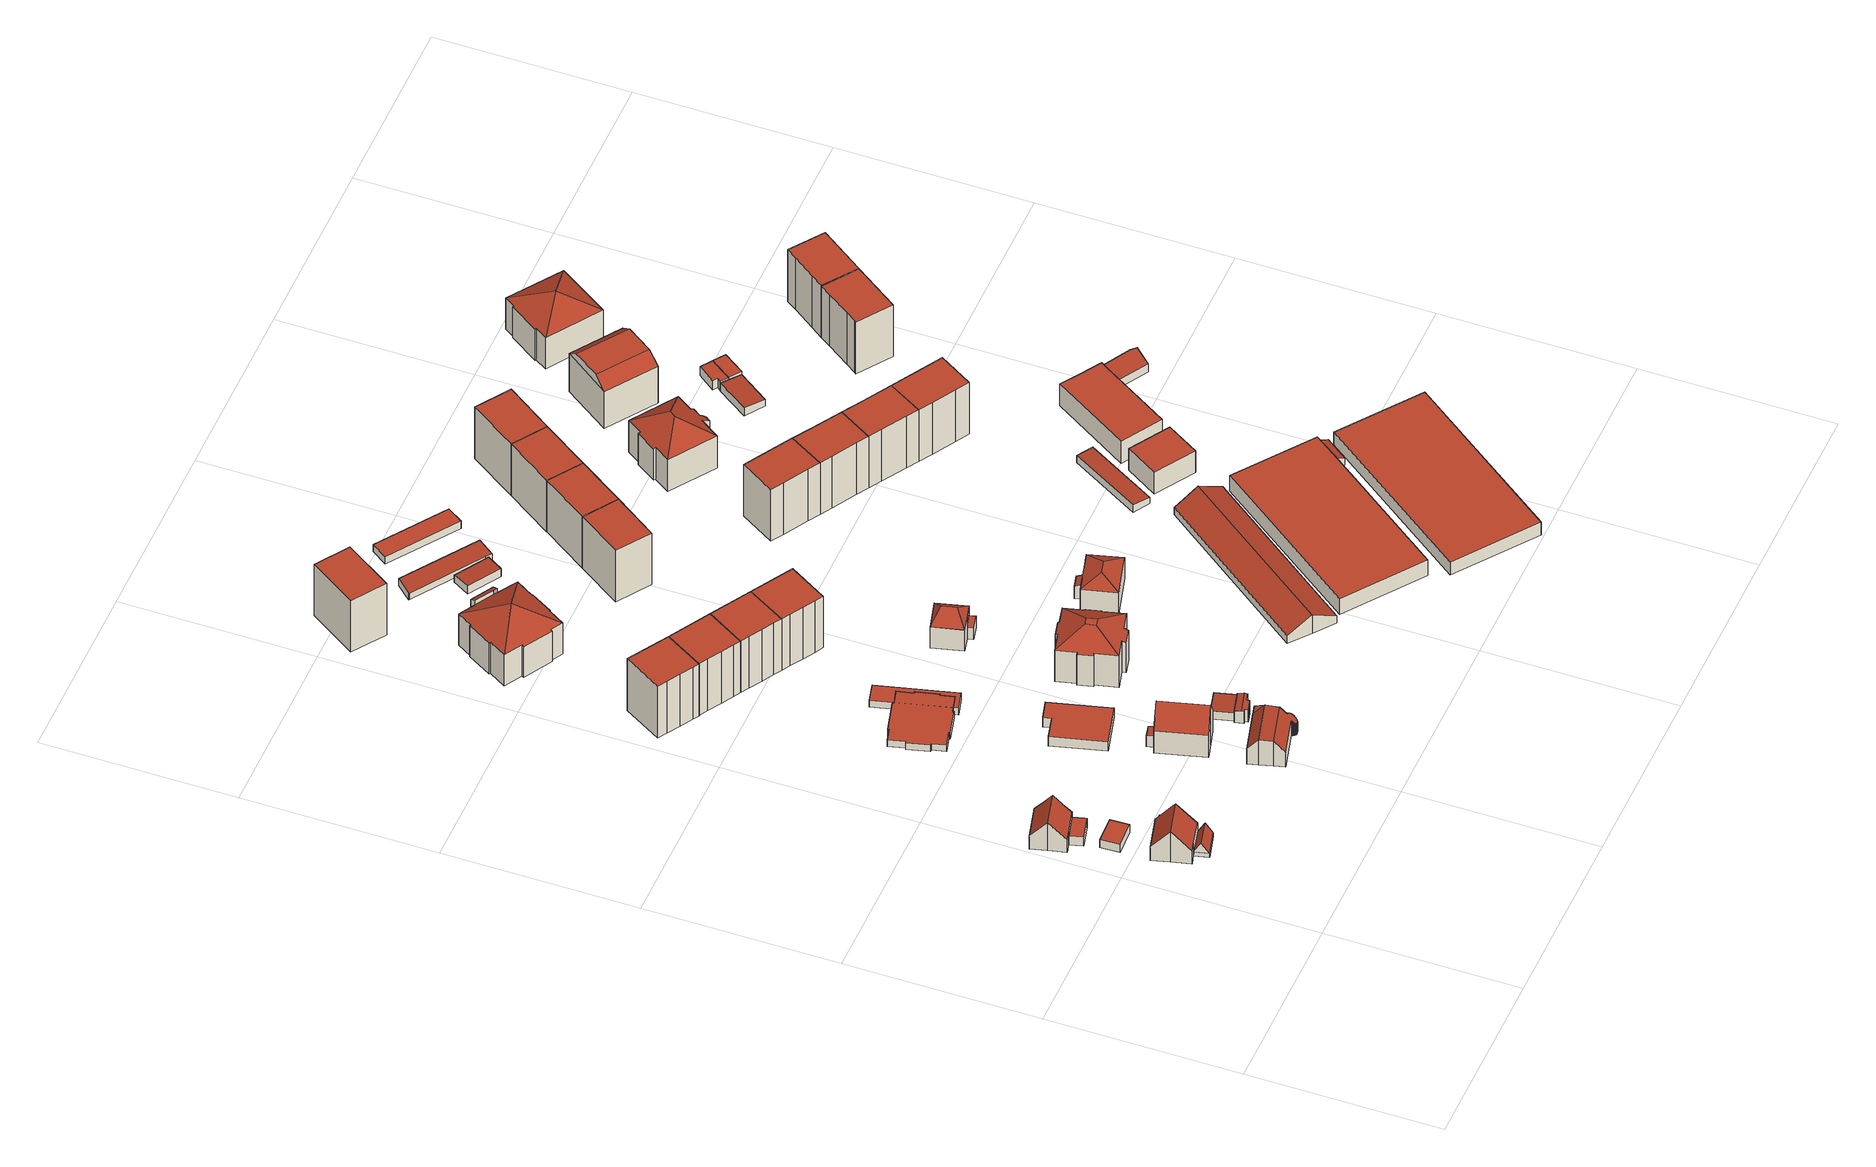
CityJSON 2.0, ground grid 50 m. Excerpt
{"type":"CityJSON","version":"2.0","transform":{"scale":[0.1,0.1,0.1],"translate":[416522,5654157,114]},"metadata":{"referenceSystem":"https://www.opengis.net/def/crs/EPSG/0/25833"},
"CityObjects":{
"building1":{"type":"Building","attributes":{"Gemeindeschluessel":14612000,"Geometrietyp2DReferenz":"3000","function":"31001_9998","roofType":"9999"},"children":["building1-1","building1-2"]},
"building1-1":{"type":"BuildingPart","attributes":{"Dachtyp_tdc":"tdcGableRoof","Dachneigung":48.7,"QualitaetDacherkennung":85,"Geometrietyp2DReferenz":"3000","measuredHeight":9.77,"roofType":"3100"},"parents":["building1"],"geometry":[{"type":"MultiSurface","lod":"2","boundaries":[[[0,1,2]],[[3,4,5,6]],[[7,8,9,10,11]],[[8,3,6,9]],[[4,12,13,5]],[[12,14,15,13]],[[14,16,17,15]],[[16,18,19,17]],[[18,0,2,19]],[[14,12,4,3,8]],[[8,7,0,18,16,14]],[[2,10,9,6,5,13,15,17,19]]],"semantics":{"surfaces":[{"type":"WallSurface"},{"type":"RoofSurface"},{"type":"GroundSurface"}],"values":[0,0,0,0,0,0,0,0,0,1,1,2]}}]},
"building1-2":{"type":"BuildingPart","attributes":{"Dachtyp_tdc":"tdcPolyFlatRoof","Dachneigung":7.91,"QualitaetDacherkennung":58,"Geometrietyp2DReferenz":"3000","measuredHeight":4.27,"roofType":"2100"},"parents":["building1"],"geometry":[{"type":"MultiSurface","lod":"2","boundaries":[[[20,11,10,21]],[[1,22,23,2]],[[22,20,21,23]],[[22,1,11,20]],[[21,10,2,23]]],"semantics":{"surfaces":[{"type":"WallSurface"},{"type":"RoofSurface"},{"type":"GroundSurface"}],"values":[0,0,0,1,2]}}]},
"building2":{"type":"Building","attributes":{"Dachtyp_tdc":"tdcFreeFormRoof","Gemeindeschluessel":14612000,"Dachneigung":58.66,"QualitaetDacherkennung":15,"Geometrietyp2DReferenz":"3000","measuredHeight":4.34,"function":"31001_9998","roofType":"5000"},"geometry":[{"type":"Solid","lod":"2","boundaries":[[[[24,25,6,5]],[[25,26,27,6]],[[26,28,29,27]],[[28,24,5,29]],[[30,31,28,26]],[[30,26,25]],[[31,30,25,24]],[[31,24,28]],[[5,6,27,29]]]],"semantics":{"surfaces":[{"type":"WallSurface"},{"type":"RoofSurface"},{"type":"GroundSurface"}],"values":[[0,0,0,0,1,0,1,0,2]]}}]},
"building3":{"type":"Building","attributes":{"Dachtyp_tdc":"tdcPolyFlatRoof","Gemeindeschluessel":14612000,"Dachneigung":0,"QualitaetDacherkennung":75,"Geometrietyp2DReferenz":"3000","measuredHeight":2.53,"function":"31001_9998","roofType":"1000"},"geometry":[{"type":"Solid","lod":"2","boundaries":[[[[32,33,34,35]],[[33,36,37,34]],[[36,38,39,37]],[[38,32,35,39]],[[38,36,33,32]],[[35,34,37,39]]]],"semantics":{"surfaces":[{"type":"WallSurface"},{"type":"RoofSurface"},{"type":"GroundSurface"}],"values":[[0,0,0,0,1,2]]}}]},
"building4":{"type":"Building","attributes":{"Gemeindeschluessel":14612000,"Geometrietyp2DReferenz":"3000","function":"31001_9998","roofType":"9999"},"children":["building4-1","building4-2"]},
"building4-1":{"type":"BuildingPart","attributes":{"Dachtyp_tdc":"tdcPolyFlatRoof","Dachneigung":0,"QualitaetDacherkennung":59,"Geometrietyp2DReferenz":"3000","measuredHeight":4.17,"roofType":"1000"},"parents":["building4"],"geometry":[{"type":"MultiSurface","lod":"2","boundaries":[[[40,41,42,43]],[[41,44,45,42]],[[44,46,47,45]],[[46,44,41,40,48]],[[43,42,45,47,49]]],"semantics":{"surfaces":[{"type":"WallSurface"},{"type":"RoofSurface"},{"type":"GroundSurface"}],"values":[0,0,0,1,2]}}]},
"building4-2":{"type":"BuildingPart","attributes":{"Dachtyp_tdc":"tdcGableRoof","Dachneigung":47.15,"QualitaetDacherkennung":84,"Geometrietyp2DReferenz":"3000","measuredHeight":8.95,"roofType":"3100"},"parents":["building4"],"geometry":[{"type":"MultiSurface","lod":"2","boundaries":[[[50,51,52,53]],[[51,54,55,52]],[[54,56,57,55]],[[56,58,59,57]],[[58,60,61,59]],[[60,62,63,61]],[[62,64,43,63]],[[64,40,43]],[[65,47,46]],[[65,50,53,47]],[[66,64,62,60,58]],[[58,56,54,51,50,65,66]],[[53,52,55,57,59,61,63,43,49,47]]],"semantics":{"surfaces":[{"type":"WallSurface"},{"type":"RoofSurface"},{"type":"GroundSurface"}],"values":[0,0,0,0,0,0,0,0,0,0,1,1,2]}}]},
"building5":{"type":"Building","attributes":{"Dachtyp_tdc":"tdcPolyFlatRoof","Gemeindeschluessel":14612000,"Dachneigung":0,"QualitaetDacherkennung":51,"Geometrietyp2DReferenz":"3000","measuredHeight":3,"function":"31001_9998","roofType":"1000"},"geometry":[{"type":"Solid","lod":"2","boundaries":[[[[67,68,69,70]],[[68,71,72,69]],[[71,73,74,72]],[[73,75,76,74]],[[75,67,70,76]],[[75,73,71,68,67]],[[70,69,72,74,76]]]],"semantics":{"surfaces":[{"type":"WallSurface"},{"type":"RoofSurface"},{"type":"GroundSurface"}],"values":[[0,0,0,0,0,1,2]]}}]},
"building6":{"type":"Building","attributes":{"Dachtyp_tdc":"tdcPolyFlatRoof","Gemeindeschluessel":14612000,"Dachneigung":0,"QualitaetDacherkennung":55,"Geometrietyp2DReferenz":"3000","measuredHeight":16.79,"function":"31001_9998","roofType":"1000"},"geometry":[{"type":"Solid","lod":"2","boundaries":[[[[77,78,79,80]],[[78,81,82,79]],[[81,83,84,82]],[[83,85,86,84]],[[85,87,88,86]],[[87,89,90,88]],[[89,77,80,90]],[[89,87,85,83,81,78,77]],[[80,79,82,84,86,88,90]]]],"semantics":{"surfaces":[{"type":"WallSurface"},{"type":"RoofSurface"},{"type":"GroundSurface"}],"values":[[0,0,0,0,0,0,0,1,2]]}}]},
"building7":{"type":"Building","attributes":{"Gemeindeschluessel":14612000,"Geometrietyp2DReferenz":"3000","function":"31001_9998","roofType":"9999"},"children":["building7-1","building7-2"]},
"building7-1":{"type":"BuildingPart","attributes":{"Dachtyp_tdc":"tdcGableRoof","Dachneigung":52.6,"QualitaetDacherkennung":62,"Geometrietyp2DReferenz":"3000","measuredHeight":12.68,"roofType":"3100"},"parents":["building7"],"geometry":[{"type":"MultiSurface","lod":"2","boundaries":[[[91,92,93,94]],[[92,95,96,93]],[[95,97,98,96]],[[97,99,100,98]],[[99,101,102,100]],[[101,103,104,102]],[[103,105,106,104]],[[105,107,108,106]],[[107,109,110,108]],[[109,111,110]],[[112,113,114]],[[112,91,94,113]],[[115,109,107,105,103]],[[103,101,99,97,95,92,91,112,115]],[[94,93,96,98,100,102,104,106,108,110,116,113]]],"semantics":{"surfaces":[{"type":"WallSurface"},{"type":"RoofSurface"},{"type":"GroundSurface"}],"values":[0,0,0,0,0,0,0,0,0,0,0,0,1,1,2]}}]},
"building7-2":{"type":"BuildingPart","attributes":{"Dachtyp_tdc":"tdcPolyFlatRoof","Dachneigung":6.83,"QualitaetDacherkennung":39,"Geometrietyp2DReferenz":"3000","measuredHeight":3.65,"roofType":"2100"},"parents":["building7"],"geometry":[{"type":"MultiSurface","lod":"2","boundaries":[[[111,117,118,110]],[[117,119,120,118]],[[119,114,113,120]],[[114,119,117,111,121]],[[110,118,120,113,116]]],"semantics":{"surfaces":[{"type":"WallSurface"},{"type":"RoofSurface"},{"type":"GroundSurface"}],"values":[0,0,0,1,2]}}]},
"building8":{"type":"Building","attributes":{"Dachtyp_tdc":"tdcPolyFlatRoof","Gemeindeschluessel":14612000,"Dachneigung":0,"QualitaetDacherkennung":85,"Geometrietyp2DReferenz":"3000","measuredHeight":2.09,"function":"31001_9998","roofType":"1000"},"geometry":[{"type":"Solid","lod":"2","boundaries":[[[[122,123,124,125,126,127,128,129,130,131,132,133,134,135,136,137,138,139,140,141]],[[142,143,123,122]],[[143,144,124,123]],[[144,145,125,124]],[[145,146,126,125]],[[146,147,127,126]],[[147,148,128,127]],[[148,149,129,128]],[[149,150,130,129]],[[150,151,131,130]],[[151,152,132,131]],[[152,153,133,132]],[[153,154,134,133]],[[154,155,135,134]],[[155,156,136,135]],[[156,157,137,136]],[[157,158,138,137]],[[158,159,139,138]],[[159,160,140,139]],[[160,161,141,140]],[[161,142,122,141]],[[161,160,159,158,157,156,155,154,153,152,151,150,149,148,147,146,145,144,143,142]]]],"semantics":{"surfaces":[{"type":"GroundSurface"},{"type":"WallSurface"},{"type":"RoofSurface"}],"values":[[0,1,1,1,1,1,1,1,1,1,1,1,1,1,1,1,1,1,1,1,1,2]]}}]},
"building9":{"type":"Building","attributes":{"Gemeindeschluessel":14612000,"Geometrietyp2DReferenz":"3000","function":"31001_9998","roofType":"9999"},"children":["building9-1","building9-2"]},
"building9-1":{"type":"BuildingPart","attributes":{"Dachtyp_tdc":"tdcGableRoof","Dachneigung":14.61,"QualitaetDacherkennung":65,"Geometrietyp2DReferenz":"3000","measuredHeight":5.39,"roofType":"3100"},"parents":["building9"],"geometry":[{"type":"MultiSurface","lod":"2","boundaries":[[[162,163,164,165]],[[163,166,167,164]],[[166,168,169,167]],[[168,170,171,169]],[[166,163,162,172]],[[172,173,170,168,166]],[[174,165,164,167,169,171,175]]],"semantics":{"surfaces":[{"type":"WallSurface"},{"type":"RoofSurface"},{"type":"GroundSurface"}],"values":[0,0,0,0,1,1,2]}}]},
"building9-2":{"type":"BuildingPart","attributes":{"Dachtyp_tdc":"tdcCutGableRoof","Dachneigung":48.45,"QualitaetDacherkennung":69,"Geometrietyp2DReferenz":"3000","measuredHeight":8.13,"roofType":"9999"},"parents":["building9"],"geometry":[{"type":"MultiSurface","lod":"2","boundaries":[[[176,177,178,179]],[[177,180,181,178]],[[180,182,183,181]],[[182,184,185,183]],[[184,186,187,185]],[[186,188,189,187]],[[188,190,191,189]],[[190,192,193,191]],[[192,194,195,193]],[[194,196,197,195]],[[196,198,199,197]],[[198,200,201,199]],[[200,202,203,201]],[[202,204,205,203]],[[204,206,207,205]],[[206,208,209,207]],[[208,210,211,209]],[[210,212,213,211]],[[212,214,215,213]],[[214,216,217,215]],[[216,218,219,217]],[[218,220,221,219]],[[220,222,223,221]],[[222,224,225,223]],[[224,226,227,225]],[[226,228,229,227]],[[228,230,231,229]],[[230,232,233,231]],[[232,234,235,233]],[[234,236,237,235]],[[236,238,239,237]],[[238,240,241,239]],[[240,242,243,241]],[[242,244,162,165,243]],[[245,246,247,171,170]],[[246,176,179,247]],[[236,234,232,230,228,226,224,222,220,218,216,214,212,210,208,206,204,202,200,198,196,194,192,190,188,186,184,182,180,177,176,246]],[[248,244,242,240,238]],[[246,245,248,238,236]],[[179,178,181,183,185,187,189,191,193,195,197,199,201,203,205,207,209,211,213,215,217,219,221,223,225,227,229,231,233,235,237,239,241,243,165,174,175,171,247]]],"semantics":{"surfaces":[{"type":"WallSurface"},{"type":"RoofSurface"},{"type":"GroundSurface"}],"values":[0,0,0,0,0,0,0,0,0,0,0,0,0,0,0,0,0,0,0,0,0,0,0,0,0,0,0,0,0,0,0,0,0,0,0,0,1,1,1,2]}}]},
"building10":{"type":"Building","attributes":{"Dachtyp_tdc":"tdcPolyFlatRoof","Gemeindeschluessel":14612000,"Dachneigung":0,"QualitaetDacherkennung":75,"Geometrietyp2DReferenz":"3000","measuredHeight":3,"function":"31001_9998","roofType":"1000"},"geometry":[{"type":"Solid","lod":"2","boundaries":[[[[249,250,251,252]],[[250,253,254,251]],[[253,255,256,254]],[[255,257,258,256]],[[257,259,260,258]],[[259,249,252,260]],[[259,257,255,253,250,249]],[[252,251,254,256,258,260]]]],"semantics":{"surfaces":[{"type":"WallSurface"},{"type":"RoofSurface"},{"type":"GroundSurface"}],"values":[[0,0,0,0,0,0,1,2]]}}]},
"building11":{"type":"Building","attributes":{"Dachtyp_tdc":"tdcPolyFlatRoof","Gemeindeschluessel":14612000,"Dachneigung":0,"QualitaetDacherkennung":58,"Geometrietyp2DReferenz":"3000","measuredHeight":16.73,"function":"31001_9998","roofType":"1000"},"geometry":[{"type":"Solid","lod":"2","boundaries":[[[[261,262,263,264]],[[262,87,265,263]],[[87,85,266,265]],[[85,267,268,266]],[[267,269,270,268]],[[269,271,272,270]],[[271,261,264,272]],[[271,269,267,85,87,262,261]],[[264,263,265,266,268,270,272]]]],"semantics":{"surfaces":[{"type":"WallSurface"},{"type":"RoofSurface"},{"type":"GroundSurface"}],"values":[[0,0,0,0,0,0,0,1,2]]}}]},
"building12":{"type":"Building","attributes":{"Gemeindeschluessel":14612000,"Dachneigung":90,"Dachorientierung":0,"MittlereTraufHoehe":117.46,"QualitaetDacherkennung":100,"ObjektHoehe":2.17,"BodenHoehe":115.29,"Geometrietyp2DReferenz":"3000","AbsoluteHoehe":117.46,"Dachflaeche":104.9,"measuredHeight":2.17,"function":"31001_2463","roofType":"1000","storeysAboveGround":1},"geometry":[{"type":"MultiSurface","lod":"2","boundaries":[[[273,274,275,276]],[[274,277,278,275]],[[277,279,280,278]],[[279,273,276,280]],[[279,277,274,273]],[[276,275,278,280]]],"semantics":{"surfaces":[{"type":"WallSurface"},{"type":"RoofSurface"},{"type":"GroundSurface"}],"values":[0,0,0,0,1,2]}}]},
"building13":{"type":"Building","attributes":{"Dachtyp_tdc":"tdcFreeFormRoof","Gemeindeschluessel":14612000,"Dachneigung":10.08,"QualitaetDacherkennung":65,"Geometrietyp2DReferenz":"3000","measuredHeight":4.11,"function":"31001_9998","roofType":"5000"},"geometry":[{"type":"Solid","lod":"2","boundaries":[[[[281,282,283,284]],[[282,285,286,283]],[[285,287,288,286]],[[287,289,290,288]],[[289,291,292,290]],[[291,293,294,292]],[[293,295,296,294]],[[295,297,298,296]],[[297,299,300,298]],[[299,281,284,300]],[[301,302,282,281]],[[287,285,302,301,299,297,295,293,291,289]],[[285,282,302]],[[281,299,301]],[[284,283,286,288,290,292,294,296,298,300]]]],"semantics":{"surfaces":[{"type":"WallSurface"},{"type":"RoofSurface"},{"type":"GroundSurface"}],"values":[[0,0,0,0,0,0,0,0,0,0,1,1,0,0,2]]}}]},
"building14":{"type":"Building","attributes":{"Dachtyp_tdc":"tdcPolyFlatRoof","Gemeindeschluessel":14612000,"Dachneigung":3.31,"QualitaetDacherkennung":81,"Geometrietyp2DReferenz":"3000","measuredHeight":2.58,"function":"31001_9998","roofType":"2100"},"geometry":[{"type":"Solid","lod":"2","boundaries":[[[[303,304,305,306]],[[304,307,308,305]],[[307,309,310,308]],[[309,311,312,310]],[[311,303,306,312]],[[311,309,307,304,303]],[[306,305,308,310,312]]]],"semantics":{"surfaces":[{"type":"WallSurface"},{"type":"RoofSurface"},{"type":"GroundSurface"}],"values":[[0,0,0,0,0,1,2]]}}]},
"building15":{"type":"Building","attributes":{"Dachtyp_tdc":"tdcPolyFlatRoof","Gemeindeschluessel":14612000,"Dachneigung":0,"QualitaetDacherkennung":56,"Geometrietyp2DReferenz":"3000","measuredHeight":16.71,"function":"31001_9998","roofType":"1000"},"geometry":[{"type":"Solid","lod":"2","boundaries":[[[[313,314,315,316]],[[314,269,270,315]],[[269,267,268,270]],[[267,317,318,268]],[[317,319,320,318]],[[319,321,322,320]],[[321,313,316,322]],[[321,319,317,267,269,314,313]],[[316,315,270,268,318,320,322]]]],"semantics":{"surfaces":[{"type":"WallSurface"},{"type":"RoofSurface"},{"type":"GroundSurface"}],"values":[[0,0,0,0,0,0,0,1,2]]}}]},
"building16":{"type":"Building","attributes":{"Gemeindeschluessel":14612000,"Geometrietyp2DReferenz":"3000","function":"31001_9998","roofType":"9999"},"children":["building16-1","building16-2"]},
"building16-1":{"type":"BuildingPart","attributes":{"Dachtyp_tdc":"tdcPolyFlatRoof","Dachneigung":25.77,"QualitaetDacherkennung":63,"Geometrietyp2DReferenz":"3000","measuredHeight":11.51,"roofType":"2100"},"parents":["building16"],"geometry":[{"type":"MultiSurface","lod":"2","boundaries":[[[323,324,325,326,327]],[[324,328,329,325]],[[328,330,331,329]],[[330,332,331]],[[330,328,324,323]],[[326,325,329,331]]],"semantics":{"surfaces":[{"type":"WallSurface"},{"type":"RoofSurface"},{"type":"GroundSurface"}],"values":[0,0,0,0,1,2]}}]},
"building16-2":{"type":"BuildingPart","attributes":{"Dachtyp_tdc":"tdcTentRoof","Dachneigung":28.77,"QualitaetDacherkennung":58,"Geometrietyp2DReferenz":"3000","measuredHeight":14.87,"roofType":"3500"},"parents":["building16"],"geometry":[{"type":"MultiSurface","lod":"2","boundaries":[[[333,334,335,336]],[[334,337,338,335]],[[337,339,340,338]],[[339,341,342,340]],[[341,343,344,342]],[[343,345,346,344]],[[345,347,348,346]],[[347,327,326,348]],[[332,349,350,331]],[[349,351,352,350]],[[351,353,354,352]],[[353,355,356,354]],[[355,357,358,356]],[[357,359,360,358]],[[359,361,362,360]],[[361,363,364,362]],[[363,333,336,364]],[[347,345,343,341,339,337,365]],[[349,332,327,347,365]],[[359,357,355,353,351,349,365]],[[337,334,333,363,361,359,365]],[[336,335,338,340,342,344,346,348,326,331,350,352,354,356,358,360,362,364]]],"semantics":{"surfaces":[{"type":"WallSurface"},{"type":"RoofSurface"},{"type":"GroundSurface"}],"values":[0,0,0,0,0,0,0,0,0,0,0,0,0,0,0,0,0,1,1,1,1,2]}}]},
"building17":{"type":"Building","attributes":{"Dachtyp_tdc":"tdcPolyFlatRoof","Gemeindeschluessel":14612000,"Dachneigung":0,"QualitaetDacherkennung":78,"Geometrietyp2DReferenz":"3000","measuredHeight":16.62,"function":"31001_9998","roofType":"1000"},"geometry":[{"type":"Solid","lod":"2","boundaries":[[[[366,367,368,369]],[[367,370,371,368]],[[370,372,373,371]],[[372,366,369,373]],[[372,370,367,366]],[[369,368,371,373]]]],"semantics":{"surfaces":[{"type":"WallSurface"},{"type":"RoofSurface"},{"type":"GroundSurface"}],"values":[[0,0,0,0,1,2]]}}]},
"building18":{"type":"Building","attributes":{"Dachtyp_tdc":"tdcPolyFlatRoof","Gemeindeschluessel":14612000,"Dachneigung":0,"QualitaetDacherkennung":53,"Geometrietyp2DReferenz":"3000","measuredHeight":16.69,"function":"31001_9998","roofType":"1000"},"geometry":[{"type":"Solid","lod":"2","boundaries":[[[[319,317,318,320]],[[317,374,375,318]],[[374,376,377,375]],[[376,378,379,377]],[[378,380,381,379]],[[380,382,383,381]],[[382,319,320,383]],[[382,380,378,376,374,317,319]],[[320,318,375,377,379,381,383]]]],"semantics":{"surfaces":[{"type":"WallSurface"},{"type":"RoofSurface"},{"type":"GroundSurface"}],"values":[[0,0,0,0,0,0,0,1,2]]}}]},
"building19":{"type":"Building","attributes":{"Dachtyp_tdc":"tdcCutTentRoof","Gemeindeschluessel":14612000,"Dachneigung":28.69,"QualitaetDacherkennung":57,"Geometrietyp2DReferenz":"3000","measuredHeight":13.55,"function":"31001_9998","roofType":"9999"},"geometry":[{"type":"Solid","lod":"2","boundaries":[[[[384,385,386,387]],[[385,388,389,386]],[[388,390,391,389]],[[390,392,393,391]],[[392,394,395,393]],[[394,396,397,395]],[[396,398,399,397]],[[398,400,401,399]],[[400,402,403,401]],[[402,404,405,403]],[[404,406,407,405]],[[406,408,409,407]],[[408,410,411,409]],[[410,412,413,411]],[[412,414,415,413]],[[414,416,417,415]],[[416,418,419,417]],[[418,420,421,419]],[[420,422,423,421]],[[422,384,387,423]],[[398,396,394,392,390,388,424,425]],[[408,406,404,402,400,398,425,426]],[[418,416,414,412,410,408,426,427]],[[388,385,384,422,420,418,427,424]],[[427,426,425,424]],[[387,386,389,391,393,395,397,399,401,403,405,407,409,411,413,415,417,419,421,423]]]],"semantics":{"surfaces":[{"type":"WallSurface"},{"type":"RoofSurface"},{"type":"GroundSurface"}],"values":[[0,0,0,0,0,0,0,0,0,0,0,0,0,0,0,0,0,0,0,0,1,1,1,1,1,2]]}}]},
"building20":{"type":"Building","attributes":{"Gemeindeschluessel":14612000,"Geometrietyp2DReferenz":"3000","function":"31001_9998","roofType":"9999"},"children":["building20-1","building20-2"]},
"building20-1":{"type":"BuildingPart","attributes":{"Dachtyp_tdc":"tdcPolyFlatRoof","Dachneigung":0,"QualitaetDacherkennung":35,"Geometrietyp2DReferenz":"3000","measuredHeight":3.84,"roofType":"1000"},"parents":["building20"],"geometry":[{"type":"MultiSurface","lod":"2","boundaries":[[[428,429,430,431]],[[429,432,433,430]],[[432,434,435,433]],[[434,432,429,428]],[[431,430,433,435]]],"semantics":{"surfaces":[{"type":"WallSurface"},{"type":"RoofSurface"},{"type":"GroundSurface"}],"values":[0,0,0,1,2]}}]},
"building20-2":{"type":"BuildingPart","attributes":{"Dachtyp_tdc":"tdcHipRoof","Dachneigung":38.03,"QualitaetDacherkennung":76,"Geometrietyp2DReferenz":"3000","measuredHeight":9.89,"roofType":"3200"},"parents":["building20"],"geometry":[{"type":"MultiSurface","lod":"2","boundaries":[[[436,437,438,435,434]],[[437,439,440,438]],[[439,441,442,440]],[[441,443,428,431,442]],[[444,445,446,447]],[[448,439,449]],[[446,448,449,447]],[[439,444,447,449]],[[439,448,441]],[[441,448,446,443]],[[443,446,445,436]],[[436,445,444,437]],[[437,444,439]],[[431,435,438,440,442]]],"semantics":{"surfaces":[{"type":"WallSurface"},{"type":"RoofSurface"},{"type":"GroundSurface"}],"values":[0,0,0,0,1,1,1,1,0,0,0,0,0,2]}}]},
"building21":{"type":"Building","attributes":{"Dachtyp_tdc":"tdcPolyFlatRoof","Gemeindeschluessel":14612000,"Dachneigung":2.91,"QualitaetDacherkennung":79,"Geometrietyp2DReferenz":"3000","measuredHeight":2.56,"function":"31001_9998","roofType":"2100"},"geometry":[{"type":"Solid","lod":"2","boundaries":[[[[450,451,452,453]],[[451,454,455,452]],[[454,456,457,455]],[[456,450,453,457]],[[456,454,451,450]],[[453,452,455,457]]]],"semantics":{"surfaces":[{"type":"WallSurface"},{"type":"RoofSurface"},{"type":"GroundSurface"}],"values":[[0,0,0,0,1,2]]}}]},
"building22":{"type":"Building","attributes":{"Dachtyp_tdc":"tdcPolyFlatRoof","Gemeindeschluessel":14612000,"Dachneigung":2.97,"QualitaetDacherkennung":84,"Geometrietyp2DReferenz":"3000","measuredHeight":2.29,"function":"31001_2463","roofType":"2100"},"geometry":[{"type":"Solid","lod":"2","boundaries":[[[[458,459,460,461]],[[459,462,463,460]],[[462,464,465,463]],[[464,466,467,465]],[[466,468,469,467]],[[468,458,461,469]],[[468,466,464,462,459,458]],[[461,460,463,465,467,469]]]],"semantics":{"surfaces":[{"type":"WallSurface"},{"type":"RoofSurface"},{"type":"GroundSurface"}],"values":[[0,0,0,0,0,0,1,2]]}}]},
"building23":{"type":"Building","attributes":{"Dachtyp_tdc":"tdcPolyFlatRoof","Gemeindeschluessel":14612000,"Dachneigung":0,"QualitaetDacherkennung":71,"Geometrietyp2DReferenz":"3000","measuredHeight":16.76,"function":"31001_9998","roofType":"1000"},"geometry":[{"type":"Solid","lod":"2","boundaries":[[[[470,471,472,473]],[[471,474,475,472]],[[474,476,477,475]],[[476,470,473,477]],[[476,474,471,470]],[[473,472,475,477]]]],"semantics":{"surfaces":[{"type":"WallSurface"},{"type":"RoofSurface"},{"type":"GroundSurface"}],"values":[[0,0,0,0,1,2]]}}]},
"building24":{"type":"Building","attributes":{"Gemeindeschluessel":14612000,"Geometrietyp2DReferenz":"3000","function":"31001_9998","roofType":"9999"},"children":["building24-1","building24-2"]},
"building24-1":{"type":"BuildingPart","attributes":{"Dachtyp_tdc":"tdcPolyFlatRoof","Dachneigung":21.62,"QualitaetDacherkennung":32,"Geometrietyp2DReferenz":"3000","measuredHeight":4.68,"roofType":"2100"},"parents":["building24"],"geometry":[{"type":"MultiSurface","lod":"2","boundaries":[[[478,479,480,481]],[[482,483,484,485]],[[483,478,481,484]],[[483,482,479,478]],[[481,480,485,484]]],"semantics":{"surfaces":[{"type":"WallSurface"},{"type":"RoofSurface"},{"type":"GroundSurface"}],"values":[0,0,0,1,2]}}]},
"building24-2":{"type":"BuildingPart","attributes":{"Dachtyp_tdc":"tdcHipRoof","Dachneigung":24.97,"QualitaetDacherkennung":82,"Geometrietyp2DReferenz":"3000","measuredHeight":8.97,"roofType":"3200"},"parents":["building24"],"geometry":[{"type":"MultiSurface","lod":"2","boundaries":[[[486,480,479]],[[486,487,488,480]],[[487,489,490,488]],[[489,491,492,490]],[[491,493,494,492]],[[493,495,485,494]],[[495,482,485]],[[493,491,496]],[[489,487,497]],[[491,489,497,496]],[[487,486,495,493,496,497]],[[480,488,490,492,494,485]]],"semantics":{"surfaces":[{"type":"WallSurface"},{"type":"RoofSurface"},{"type":"GroundSurface"}],"values":[0,0,0,0,0,0,0,1,1,1,1,2]}}]},
"building25":{"type":"Building","attributes":{"Dachtyp_tdc":"tdcPolyFlatRoof","Gemeindeschluessel":14612000,"Dachneigung":0,"QualitaetDacherkennung":69,"Geometrietyp2DReferenz":"3000","measuredHeight":2.25,"function":"31001_2463","roofType":"1000"},"geometry":[{"type":"Solid","lod":"2","boundaries":[[[[498,499,500,501]],[[499,502,503,500]],[[502,504,505,503]],[[504,498,501,505]],[[504,502,499,498]],[[501,500,503,505]]]],"semantics":{"surfaces":[{"type":"WallSurface"},{"type":"RoofSurface"},{"type":"GroundSurface"}],"values":[[0,0,0,0,1,2]]}}]},
"building26":{"type":"Building","attributes":{"Dachtyp_tdc":"tdcPolyFlatRoof","Gemeindeschluessel":14612000,"Dachneigung":0,"QualitaetDacherkennung":73,"Geometrietyp2DReferenz":"3000","measuredHeight":16.77,"function":"31001_9998","roofType":"1000"},"geometry":[{"type":"Solid","lod":"2","boundaries":[[[[476,506,507,477]],[[506,508,509,507]],[[508,470,473,509]],[[470,476,477,473]],[[470,508,506,476]],[[477,507,509,473]]]],"semantics":{"surfaces":[{"type":"WallSurface"},{"type":"RoofSurface"},{"type":"GroundSurface"}],"values":[[0,0,0,0,1,2]]}}]},
"building27":{"type":"Building","attributes":{"Gemeindeschluessel":14612000,"Dachneigung":61.13,"Dachorientierung":-143.15,"MittlereTraufHoehe":119.34,"QualitaetDacherkennung":86,"ObjektHoehe":6.09,"BodenHoehe":115.35,"Geometrietyp2DReferenz":"3000","AbsoluteHoehe":121.44,"Dachflaeche":755.92,"measuredHeight":6.09,"function":"31001_2740","roofType":"3100","storeysAboveGround":2},"geometry":[{"type":"MultiSurface","lod":"2","boundaries":[[[510,511,512,513]],[[511,514,515,512]],[[514,516,517,515]],[[516,518,519,517]],[[518,520,521,519]],[[520,522,523,521]],[[522,510,513,523]],[[510,522,520,518]],[[518,516,514,511,510]],[[513,512,515,517,519,521,523]]],"semantics":{"surfaces":[{"type":"WallSurface"},{"type":"RoofSurface"},{"type":"GroundSurface"}],"values":[0,0,0,0,0,0,0,1,1,2]}}]},
"building28":{"type":"Building","attributes":{"Dachtyp_tdc":"tdcPolyFlatRoof","Gemeindeschluessel":14612000,"Dachneigung":0,"QualitaetDacherkennung":73,"Geometrietyp2DReferenz":"3000","measuredHeight":16.85,"function":"31001_9998","roofType":"1000"},"geometry":[{"type":"Solid","lod":"2","boundaries":[[[[506,524,525,526]],[[524,527,528,525]],[[527,508,529,528]],[[508,506,526,529]],[[508,527,524,506]],[[526,525,528,529]]]],"semantics":{"surfaces":[{"type":"WallSurface"},{"type":"RoofSurface"},{"type":"GroundSurface"}],"values":[[0,0,0,0,1,2]]}}]},
"building29":{"type":"Building","attributes":{"Dachtyp_tdc":"tdcPolyFlatRoof","Gemeindeschluessel":14612000,"Dachneigung":0,"QualitaetDacherkennung":63,"Geometrietyp2DReferenz":"3000","measuredHeight":16.67,"function":"31001_9998","roofType":"1000"},"geometry":[{"type":"Solid","lod":"2","boundaries":[[[[530,531,532,533]],[[531,534,535,532]],[[534,536,537,535]],[[536,538,539,537]],[[538,540,541,539]],[[540,542,543,541]],[[542,530,533,543]],[[542,540,538,536,534,531,530]],[[533,532,535,537,539,541,543]]]],"semantics":{"surfaces":[{"type":"WallSurface"},{"type":"RoofSurface"},{"type":"GroundSurface"}],"values":[[0,0,0,0,0,0,0,1,2]]}}]},
"building30":{"type":"Building","attributes":{"Gemeindeschluessel":14612000,"Dachneigung":90,"Dachorientierung":0,"MittlereTraufHoehe":120.28,"QualitaetDacherkennung":15,"ObjektHoehe":5.07,"BodenHoehe":115.22,"Geometrietyp2DReferenz":"3000","AbsoluteHoehe":120.28,"Dachflaeche":1153.18,"measuredHeight":5.07,"function":"31001_2740","roofType":"1000","storeysAboveGround":2},"geometry":[{"type":"MultiSurface","lod":"2","boundaries":[[[544,545,546,547]],[[545,548,549,546]],[[548,550,551,549]],[[550,552,553,551]],[[552,544,547,553]],[[552,550,548,545,544]],[[547,546,549,551,553]]],"semantics":{"surfaces":[{"type":"WallSurface"},{"type":"RoofSurface"},{"type":"GroundSurface"}],"values":[0,0,0,0,0,1,2]}}]},
"building31":{"type":"Building","attributes":{"Dachtyp_tdc":"tdcPolyFlatRoof","Gemeindeschluessel":14612000,"Dachneigung":0,"QualitaetDacherkennung":66,"Geometrietyp2DReferenz":"3000","measuredHeight":16.69,"function":"31001_9998","roofType":"1000"},"geometry":[{"type":"Solid","lod":"2","boundaries":[[[[554,555,556,557]],[[555,542,543,556]],[[542,540,541,543]],[[540,558,559,541]],[[558,560,561,559]],[[560,562,563,561]],[[562,554,557,563]],[[562,560,558,540,542,555,554]],[[557,556,543,541,559,561,563]]]],"semantics":{"surfaces":[{"type":"WallSurface"},{"type":"RoofSurface"},{"type":"GroundSurface"}],"values":[[0,0,0,0,0,0,0,1,2]]}}]},
"building32":{"type":"Building","attributes":{"Dachtyp_tdc":"tdcPolyFlatRoof","Gemeindeschluessel":14612000,"Dachneigung":0,"QualitaetDacherkennung":76,"Geometrietyp2DReferenz":"3000","measuredHeight":16.87,"function":"31001_9998","roofType":"1000"},"geometry":[{"type":"Solid","lod":"2","boundaries":[[[[524,564,565,525]],[[564,566,567,565]],[[566,527,528,567]],[[527,524,525,528]],[[527,566,564,524]],[[525,565,567,528]]]],"semantics":{"surfaces":[{"type":"WallSurface"},{"type":"RoofSurface"},{"type":"GroundSurface"}],"values":[[0,0,0,0,1,2]]}}]},
"building33":{"type":"Building","attributes":{"Dachtyp_tdc":"tdcHipRoof","Gemeindeschluessel":14612000,"Dachneigung":32.79,"QualitaetDacherkennung":63,"Geometrietyp2DReferenz":"3000","measuredHeight":14.74,"function":"31001_9998","roofType":"3200"},"geometry":[{"type":"Solid","lod":"2","boundaries":[[[[568,569,570,571]],[[569,572,573,570]],[[572,574,575,573]],[[574,576,577,575]],[[576,578,579,577]],[[578,580,581,579]],[[580,582,583,581]],[[582,584,585,583]],[[584,586,587,585]],[[586,588,589,587]],[[588,590,591,589]],[[590,592,593,591]],[[592,594,595,593]],[[594,596,597,595]],[[596,568,571,597]],[[592,590,598]],[[580,578,599]],[[590,588,586,584,582,580,599,598]],[[578,576,574,572,569,568,596,594,592,598,599]],[[571,570,573,575,577,579,581,583,585,587,589,591,593,595,597]]]],"semantics":{"surfaces":[{"type":"WallSurface"},{"type":"RoofSurface"},{"type":"GroundSurface"}],"values":[[0,0,0,0,0,0,0,0,0,0,0,0,0,0,0,1,1,1,1,2]]}}]},
"building34":{"type":"Building","attributes":{"Dachtyp_tdc":"tdcPolyFlatRoof","Gemeindeschluessel":14612000,"Dachneigung":2.89,"QualitaetDacherkennung":69,"Geometrietyp2DReferenz":"3000","measuredHeight":2.33,"function":"31001_2463","roofType":"2100"},"geometry":[{"type":"Solid","lod":"2","boundaries":[[[[600,601,602,603]],[[601,604,605,602]],[[604,606,607,605]],[[606,600,603,607]],[[606,604,601,600]],[[603,602,605,607]]]],"semantics":{"surfaces":[{"type":"WallSurface"},{"type":"RoofSurface"},{"type":"GroundSurface"}],"values":[[0,0,0,0,1,2]]}}]},
"building35":{"type":"Building","attributes":{"Dachtyp_tdc":"tdcPolyFlatRoof","Gemeindeschluessel":14612000,"Dachneigung":0,"QualitaetDacherkennung":66,"Geometrietyp2DReferenz":"3000","measuredHeight":16.68,"function":"31001_9998","roofType":"1000"},"geometry":[{"type":"Solid","lod":"2","boundaries":[[[[608,609,610,611]],[[609,562,563,610]],[[562,560,561,563]],[[560,612,613,561]],[[612,614,615,613]],[[614,616,617,615]],[[616,608,611,617]],[[616,614,612,560,562,609,608]],[[611,610,563,561,613,615,617]]]],"semantics":{"surfaces":[{"type":"WallSurface"},{"type":"RoofSurface"},{"type":"GroundSurface"}],"values":[[0,0,0,0,0,0,0,1,2]]}}]},
"building36":{"type":"Building","attributes":{"Gemeindeschluessel":14612000,"Dachneigung":90,"Dachorientierung":0,"MittlereTraufHoehe":119.51,"QualitaetDacherkennung":14,"ObjektHoehe":4.14,"BodenHoehe":115.37,"Geometrietyp2DReferenz":"3000","AbsoluteHoehe":119.51,"Dachflaeche":1261.1,"measuredHeight":4.14,"function":"31001_2740","roofType":"1000","storeysAboveGround":1},"geometry":[{"type":"MultiSurface","lod":"2","boundaries":[[[618,619,620,621]],[[619,622,623,620]],[[622,624,625,623]],[[624,618,621,625]],[[624,622,619,618]],[[621,620,623,625]]],"semantics":{"surfaces":[{"type":"WallSurface"},{"type":"RoofSurface"},{"type":"GroundSurface"}],"values":[0,0,0,0,1,2]}}]},
"building37":{"type":"Building","attributes":{"Dachtyp_tdc":"tdcPolyFlatRoof","Gemeindeschluessel":14612000,"Dachneigung":0,"QualitaetDacherkennung":61,"Geometrietyp2DReferenz":"3000","measuredHeight":7.06,"function":"31001_2000","roofType":"1000"},"geometry":[{"type":"Solid","lod":"2","boundaries":[[[[626,627,628,629]],[[627,630,631,628]],[[630,632,633,631]],[[632,626,629,633]],[[632,630,627,626]],[[629,628,631,633]]]],"semantics":{"surfaces":[{"type":"WallSurface"},{"type":"RoofSurface"},{"type":"GroundSurface"}],"values":[[0,0,0,0,1,2]]}}]},
"building38":{"type":"Building","attributes":{"Gemeindeschluessel":14612000,"Dachneigung":65.43,"Dachorientierung":0,"MittlereTraufHoehe":118.55,"QualitaetDacherkennung":96,"ObjektHoehe":3.7,"BodenHoehe":115.52,"Geometrietyp2DReferenz":"3000","AbsoluteHoehe":119.22,"Dachflaeche":22.9,"measuredHeight":3.7,"function":"31001_2000","roofType":"2100","storeysAboveGround":1},"geometry":[{"type":"MultiSurface","lod":"2","boundaries":[[[634,635,636,637]],[[635,638,639,636]],[[638,640,641,639]],[[640,634,637,641]],[[640,638,635,634]],[[637,636,639,641]]],"semantics":{"surfaces":[{"type":"WallSurface"},{"type":"RoofSurface"},{"type":"GroundSurface"}],"values":[0,0,0,0,1,2]}}]},
"building39":{"type":"Building","attributes":{"Dachtyp_tdc":"tdcPolyFlatRoof","Gemeindeschluessel":14612000,"Dachneigung":0,"QualitaetDacherkennung":60,"Geometrietyp2DReferenz":"3000","measuredHeight":16.7,"function":"31001_9998","roofType":"1000"},"geometry":[{"type":"Solid","lod":"2","boundaries":[[[[642,616,617,643]],[[616,614,615,617]],[[614,644,645,615]],[[644,646,647,645]],[[646,648,649,647]],[[648,642,643,649]],[[648,646,644,614,616,642]],[[643,617,615,645,647,649]]]],"semantics":{"surfaces":[{"type":"WallSurface"},{"type":"RoofSurface"},{"type":"GroundSurface"}],"values":[[0,0,0,0,0,0,1,2]]}}]},
"building40":{"type":"Building","attributes":{"Dachtyp_tdc":"tdcCutGableRoof","Gemeindeschluessel":14612000,"Dachneigung":0.128,"QualitaetDacherkennung":55,"Geometrietyp2DReferenz":"3000","measuredHeight":14.65,"function":"31001_9998","roofType":"9999"},"geometry":[{"type":"Solid","lod":"2","boundaries":[[[[650,651,652,653]],[[651,654,655,652]],[[654,656,657,655]],[[656,650,653,657]],[[651,650,658,659]],[[654,651,659,660]],[[656,654,660,661]],[[650,656,661,658]],[[660,659,658,661]],[[653,652,655,657]]]],"semantics":{"surfaces":[{"type":"WallSurface"},{"type":"RoofSurface"},{"type":"GroundSurface"}],"values":[[0,0,0,0,1,0,1,0,1,2]]}}]},
"building41":{"type":"Building","attributes":{"Dachtyp_tdc":"tdcPolyFlatRoof","Gemeindeschluessel":14612000,"Dachneigung":0,"QualitaetDacherkennung":51,"Geometrietyp2DReferenz":"3000","measuredHeight":7.15,"function":"31001_2000","roofType":"1000"},"geometry":[{"type":"Solid","lod":"2","boundaries":[[[[662,663,664,665]],[[663,666,667,664]],[[666,668,669,667]],[[668,670,671,669]],[[670,672,673,671]],[[672,674,675,673]],[[674,662,665,675]],[[674,672,670,668,666,663,662]],[[665,664,667,669,671,673,675]]]],"semantics":{"surfaces":[{"type":"WallSurface"},{"type":"RoofSurface"},{"type":"GroundSurface"}],"values":[[0,0,0,0,0,0,0,1,2]]}}]},
"building42":{"type":"Building","attributes":{"Dachtyp_tdc":"tdcPolyFlatRoof","Gemeindeschluessel":14612000,"Dachneigung":4.37,"QualitaetDacherkennung":76,"Geometrietyp2DReferenz":"3000","measuredHeight":2.63,"function":"31001_9998","roofType":"2100"},"geometry":[{"type":"Solid","lod":"2","boundaries":[[[[676,677,678,679,680]],[[681,682,677,676]],[[682,683,678,677]],[[683,684,679,678]],[[684,685,680,679]],[[685,681,676,680]],[[685,684,683,682,681]]]],"semantics":{"surfaces":[{"type":"GroundSurface"},{"type":"WallSurface"},{"type":"RoofSurface"}],"values":[[0,1,1,1,1,1,2]]}}]},
"building43":{"type":"Building","attributes":{"Dachtyp_tdc":"tdcPolyFlatRoof","Gemeindeschluessel":14612000,"Dachneigung":0,"QualitaetDacherkennung":83,"Geometrietyp2DReferenz":"3000","measuredHeight":2.93,"function":"31001_9998","roofType":"1000"},"geometry":[{"type":"Solid","lod":"2","boundaries":[[[[686,687,688,689]],[[687,690,691,688]],[[690,692,693,691]],[[692,694,695,693]],[[694,696,697,695]],[[696,698,699,697]],[[698,686,689,699]],[[698,696,694,692,690,687,686]],[[689,688,691,693,695,697,699]]]],"semantics":{"surfaces":[{"type":"WallSurface"},{"type":"RoofSurface"},{"type":"GroundSurface"}],"values":[[0,0,0,0,0,0,0,1,2]]}}]},
"building44":{"type":"Building","attributes":{"Dachtyp_tdc":"tdcPolyFlatRoof","Gemeindeschluessel":14612000,"Dachneigung":0,"QualitaetDacherkennung":80,"Geometrietyp2DReferenz":"3000","measuredHeight":3.04,"function":"31001_9998","roofType":"1000"},"geometry":[{"type":"Solid","lod":"2","boundaries":[[[[700,701,699,689]],[[701,702,697,699]],[[702,703,704,697]],[[703,705,706,704]],[[705,700,689,706]],[[705,703,702,701,700]],[[689,699,697,704,706]]]],"semantics":{"surfaces":[{"type":"WallSurface"},{"type":"RoofSurface"},{"type":"GroundSurface"}],"values":[[0,0,0,0,0,1,2]]}}]},
"building45":{"type":"Building","attributes":{"Dachtyp_tdc":"tdcPolyFlatRoof","Gemeindeschluessel":14612000,"Dachneigung":10.04,"QualitaetDacherkennung":42,"Geometrietyp2DReferenz":"3000","measuredHeight":3.56,"function":"31001_2000","roofType":"2100"},"geometry":[{"type":"Solid","lod":"2","boundaries":[[[[707,708,709,710]],[[708,711,712,709]],[[711,713,714,712]],[[713,715,716,714]],[[715,717,718,716]],[[717,719,720,718]],[[719,707,710,720]],[[719,717,715,713,711,708,707]],[[710,709,712,714,716,718,720]]]],"semantics":{"surfaces":[{"type":"WallSurface"},{"type":"RoofSurface"},{"type":"GroundSurface"}],"values":[[0,0,0,0,0,0,0,1,2]]}}]},
"building46":{"type":"Building","attributes":{"Dachtyp_tdc":"tdcTentRoof","Gemeindeschluessel":14612000,"Dachneigung":25.52,"QualitaetDacherkennung":62,"Geometrietyp2DReferenz":"3000","measuredHeight":14.12,"function":"31001_9998","roofType":"3500"},"geometry":[{"type":"Solid","lod":"2","boundaries":[[[[721,722,723,724]],[[722,725,726,723]],[[725,727,728,726]],[[727,729,730,728]],[[729,731,732,730]],[[731,733,734,732]],[[733,735,736,734]],[[735,721,724,736]],[[735,733,731,729,727,725,737]],[[721,735,737]],[[722,721,737]],[[725,722,737]],[[724,723,726,728,730,732,734,736]]]],"semantics":{"surfaces":[{"type":"WallSurface"},{"type":"RoofSurface"},{"type":"GroundSurface"}],"values":[[0,0,0,0,0,0,0,0,1,1,1,1,2]]}}]},
"building47":{"type":"Building","attributes":{"Dachtyp_tdc":"tdcPolyFlatRoof","Gemeindeschluessel":14612000,"Dachneigung":0,"QualitaetDacherkennung":53,"Geometrietyp2DReferenz":"3000","measuredHeight":16.7,"function":"31001_9998","roofType":"1000"},"geometry":[{"type":"Solid","lod":"2","boundaries":[[[[738,739,740,741]],[[739,742,743,740]],[[742,744,745,743]],[[744,746,747,745]],[[746,748,749,747]],[[748,750,751,749]],[[750,738,741,751]],[[750,748,746,744,742,739,738]],[[741,740,743,745,747,749,751]]]],"semantics":{"surfaces":[{"type":"WallSurface"},{"type":"RoofSurface"},{"type":"GroundSurface"}],"values":[[0,0,0,0,0,0,0,1,2]]}}]},
"building48":{"type":"Building","attributes":{"Dachtyp_tdc":"tdcPolyFlatRoof","Gemeindeschluessel":14612000,"Dachneigung":0,"QualitaetDacherkennung":66,"Geometrietyp2DReferenz":"3000","measuredHeight":16.77,"function":"31001_9998","roofType":"1000"},"geometry":[{"type":"Solid","lod":"2","boundaries":[[[[752,753,754,747]],[[753,755,756,754]],[[755,757,758,756]],[[757,759,760,758]],[[759,761,749,760]],[[761,752,747,749]],[[761,759,757,755,753,752]],[[747,754,756,758,760,749]]]],"semantics":{"surfaces":[{"type":"WallSurface"},{"type":"RoofSurface"},{"type":"GroundSurface"}],"values":[[0,0,0,0,0,0,1,2]]}}]}
},
"vertices":[
[167,474,63],[167,474,55],[167,474,13],[190,385,53],[123,369,54],[123,369,13],[190,385,13],[176,436,108],[177,434,110],[177,434,13],[176,436,13],[176,436,55],[98,362,53],[98,362,13],[86,411,110],[86,411,13],[74,457,56],[74,457,13],[165,480,56],[165,480,13],
[193,440,53],[193,440,13],[183,478,53],[183,478,13],
[123,369,26],[190,385,26],[199,350,26],[199,350,13],[133,333,26],[133,333,13],[194,368,56],[128,351,56],
[72,531,40],[69,581,40],[69,581,14],[72,531,14],[139,584,40],[139,584,14],[141,534,40],[141,534,14],
[100,729,56],[119,734,56],[119,734,14],[100,729,14],[129,695,56],[129,695,14],[110,690,56],[110,690,14],[105,712,56],[105,712,14],
[116,668,55],[112,667,54],[112,667,14],[116,668,14],[52,651,55],[52,651,14],[27,645,54],[27,645,14],[16,689,104],[16,689,14],[5,731,56],[5,731,14],[94,754,56],[94,754,14],[100,729,84],[110,690,79],[105,712,104],
[61,618,43],[52,651,43],[52,651,13],[61,618,13],[112,667,43],[112,667,13],[120,639,43],[120,639,13],[121,633,43],[121,633,13],
[85,1632,184],[54,1651,184],[54,1651,16],[85,1632,16],[31,1665,184],[31,1665,16],[90,1764,184],[90,1764,16],[193,1702,184],[193,1702,16],[134,1603,184],[134,1603,16],[119,1612,184],[119,1612,16],
[490,600,83],[511,519,83],[511,519,14],[490,600,14],[525,523,64],[525,523,14],[533,491,64],[533,491,14],[519,487,83],[519,487,14],[522,477,83],[522,477,14],[480,466,141],[480,466,14],[438,455,85],[438,455,14],[406,579,85],[406,579,14],[424,583,109],[424,583,14],[424,583,50],[455,591,131],[455,591,14],[455,591,50],[448,589,141],[448,589,14],
[419,602,48],[419,602,14],[450,610,48],[450,610,14],[448,589,50],
[201,1161,14],[235,1170,14],[234,1173,14],[319,1195,14],[320,1191,14],[358,1201,14],[368,1159,14],[372,1160,14],[386,1102,14],[383,1101,14],[391,1067,14],[343,1054,14],[344,1051,14],[277,1034,14],[276,1038,14],[235,1027,14],[226,1062,14],[222,1061,14],[207,1118,14],[212,1120,14],[201,1161,35],[235,1170,35],[234,1173,35],[319,1195,35],[320,1191,35],[358,1201,35],[368,1159,35],[372,1160,35],[386,1102,35],[383,1101,35],[391,1067,35],[343,1054,35],[344,1051,35],[277,1034,35],[276,1038,35],[235,1027,35],[226,1062,35],[222,1061,35],[207,1118,35],[212,1120,35],
[569,396,55],[597,403,55],[597,403,7],[569,396,7],[603,378,61],[603,378,7],[610,352,54],[610,352,7],[582,345,54],[582,345,7],[575,371,61],[576,369,61],[575,371,7],[576,369,7],
[589,317,66],[591,318,66],[591,318,7],[589,317,7],[593,318,65],[593,318,7],[595,317,64],[595,317,7],[597,317,63],[597,317,7],[599,316,61],[599,316,7],[600,314,59],[600,314,7],[602,313,57],[602,313,7],[603,311,55],[603,311,7],[604,309,53],[604,309,7],[604,307,51],[604,307,7],[604,305,48],[604,305,7],[604,303,46],[604,303,7],[603,301,44],[603,301,7],[602,300,43],[602,300,7],[601,298,42],[601,298,7],[599,297,41],[599,297,7],[598,296,41],[598,296,7],[596,296,40],[596,296,7],[594,295,41],[594,295,7],[592,295,41],[592,295,7],[590,296,42],[590,296,7],[588,296,43],[588,296,7],[587,297,45],[587,297,7],[585,298,46],[585,298,7],[584,300,48],[584,300,7],[583,301,50],[583,301,7],[582,303,53],[582,303,7],[582,305,55],[582,305,7],[480,279,55],[480,279,7],[473,306,87],[473,306,7],[464,340,89],[464,340,7],[457,367,56],[457,367,7],[493,377,56],[493,377,7],[569,396,56],[582,345,87],[584,335,87],[584,335,7],[576,369,89],
[484,708,42],[375,680,42],[375,680,12],[484,708,12],[340,815,42],[340,815,12],[399,830,42],[399,830,12],[394,850,42],[394,850,12],[444,863,42],[444,863,12],
[190,1570,184],[157,1590,184],[157,1590,17],[190,1570,17],[134,1603,17],[193,1702,17],[298,1640,184],[298,1640,17],[239,1541,184],[239,1541,17],[222,1551,184],[222,1551,17],
[307,1248,35],[357,1260,35],[357,1260,13],[307,1248,13],[408,1058,35],[408,1058,13],[359,1045,35],[359,1045,13],
[572,444,46],[629,458,46],[629,458,8],[572,444,8],[635,435,47],[635,435,8],[617,430,47],[617,430,8],[618,423,46],[618,423,8],[614,421,46],[614,421,8],[601,418,46],[601,418,8],[587,414,46],[587,414,8],[585,423,47],[585,423,8],[578,421,47],[578,421,8],[576,428,49],[633,442,49],
[572,444,39],[558,498,39],[558,498,13],[572,444,13],[622,514,35],[622,514,13],[636,460,35],[636,460,13],[629,458,36],[629,458,13],
[292,1509,184],[261,1528,184],[261,1528,17],[292,1509,17],[401,1579,184],[401,1579,17],[342,1479,184],[342,1479,17],[323,1491,184],[323,1491,17],
[189,2182,132],[196,2195,125],[196,2195,17],[189,2182,17],[189,2182,118],[253,2162,125],[253,2162,17],[245,2149,132],[245,2149,17],[245,2149,118],
[103,2027,115],[105,2032,118],[105,2032,17],[103,2027,17],[60,2059,118],[60,2059,17],[87,2103,118],[87,2103,17],[84,2105,117],[84,2105,17],[122,2168,117],[122,2168,17],[124,2167,118],[124,2167,17],[148,2206,118],[148,2206,17],[296,2118,118],[296,2118,17],[267,2070,118],[267,2070,17],[269,2069,117],[269,2069,17],[236,2013,117],[236,2013,17],[234,2014,118],[234,2014,17],[208,1971,118],[208,1971,17],[178,1988,118],[178,1988,17],[176,1984,115],[176,1984,17],[179,2088,165],
[38,2432,179],[120,2555,179],[120,2555,13],[38,2432,13],[204,2499,179],[204,2499,13],[122,2375,179],[122,2375,13],
[506,1516,184],[506,1516,17],[447,1417,184],[447,1417,17],[426,1429,184],[426,1429,17],[396,1447,184],[396,1447,17],[364,1466,184],[364,1466,17],
[706,825,112],[701,824,115],[701,824,13],[706,825,13],[716,767,115],[716,767,13],[669,755,115],[669,755,13],[671,745,109],[671,745,13],[631,735,109],[631,735,13],[628,745,115],[628,745,13],[579,732,115],[579,732,13],[565,790,115],[565,790,13],[560,788,112],[560,788,13],[550,826,112],[550,826,13],[555,827,115],[555,827,13],[542,878,115],[542,878,13],[593,891,115],[593,891,13],[591,896,113],[591,896,13],[632,906,113],[632,906,13],[633,902,115],[633,902,13],[678,913,115],[678,913,13],[692,861,115],[692,861,13],[696,862,112],[696,862,13],[643,810,148],[623,805,148],[617,832,149],[635,837,149],
[633,1127,56],[637,1111,56],[637,1111,18],[633,1127,18],[598,1101,56],[598,1101,18],[594,1116,56],[594,1116,18],
[594,1116,85],[556,1107,85],[556,1107,18],[536,1186,85],[536,1186,18],[613,1206,85],[613,1206,18],[633,1127,85],[556,1107,86],[594,1116,86],[633,1127,86],[590,1138,117],[613,1206,86],[580,1175,117],
[424,2240,37],[396,2198,40],[396,2198,14],[424,2240,14],[314,2249,40],[314,2249,14],[340,2292,37],[340,2292,14],
[246,2369,35],[281,2408,38],[281,2408,15],[246,2369,15],[468,2279,38],[468,2279,15],[439,2237,35],[439,2237,15],[425,2247,35],[425,2247,15],[248,2367,35],[248,2367,15],
[575,1976,182],[498,1863,182],[498,1863,15],[575,1976,15],[414,1920,182],[414,1920,15],[490,2033,182],[490,2033,15],
[845,943,55],[850,926,62],[850,926,15],[845,943,15],[817,917,62],[812,935,55],[812,935,15],[817,917,15],
[850,926,84],[893,937,84],[893,937,15],[916,850,84],[916,850,15],[801,821,84],[801,821,15],[779,908,84],[779,908,15],[817,917,84],[831,874,105],[865,883,105],
[338,2463,36],[367,2504,36],[367,2504,13],[338,2463,13],[540,2384,36],[540,2384,13],[512,2343,36],[512,2343,13],
[572,2153,182],[572,2153,15],[656,2096,182],[656,2096,15],
[907,381,74],[855,422,38],[855,422,14],[907,381,14],[1155,821,38],[1155,821,14],[1206,783,73],[1206,783,14],[1207,782,74],[1207,782,14],[1260,742,38],[1260,742,14],[959,340,38],[959,340,14],
[654,2274,182],[654,2274,14],[572,2153,14],[738,2217,182],[738,2217,14],[656,2096,14],
[826,1604,181],[765,1640,181],[765,1640,14],[826,1604,14],[733,1659,181],[733,1659,14],[787,1748,181],[787,1748,14],[838,1718,181],[838,1718,14],[910,1675,181],[910,1675,14],[857,1585,181],[857,1585,14],
[1469,588,63],[1427,530,63],[1427,530,12],[1469,588,12],[1184,202,63],[1184,202,12],[990,345,63],[990,345,12],[1276,731,63],[1276,731,12],
[949,1531,181],[887,1567,181],[887,1567,14],[949,1531,14],[958,1645,181],[958,1645,14],[1032,1600,181],[1032,1600,14],[979,1512,181],[979,1512,14],
[737,2397,182],[737,2397,14],[822,2339,182],[822,2339,14],
[969,1928,110],[974,1924,106],[974,1924,14],[969,1928,14],[975,1915,103],[975,1915,14],[966,1902,103],[966,1902,14],[948,1914,117],[948,1914,14],[913,1863,117],[913,1863,14],[798,1941,117],[798,1941,14],[826,1982,117],[826,1982,14],[822,1985,114],[822,1985,14],[857,2037,114],[857,2037,14],[861,2034,117],[861,2034,14],[887,2073,117],[887,2073,14],[1002,1995,117],[1002,1995,14],[975,1954,117],[975,1954,14],[983,1949,110],[983,1949,14],[907,1978,161],[896,1962,161],
[1232,1094,38],[1274,1070,35],[1274,1070,15],[1232,1094,15],[1168,887,35],[1168,887,15],[1127,912,38],[1127,912,15],
[1073,1455,181],[1012,1492,181],[1012,1492,14],[1073,1455,14],[1084,1568,181],[1084,1568,14],[1156,1525,181],[1156,1525,14],[1103,1436,181],[1103,1436,14],
[1203,154,55],[1505,561,55],[1505,561,14],[1203,154,14],[1705,413,55],[1705,413,14],[1403,6,55],[1403,6,14],
[1355,910,84],[1303,826,84],[1303,826,14],[1355,910,14],[1201,889,84],[1201,889,14],[1254,973,84],[1254,973,14],
[1450,513,39],[1427,530,52],[1427,530,15],[1450,513,15],[1469,588,52],[1469,588,15],[1493,570,39],[1493,570,15],
[1136,1416,181],[1136,1416,14],[1284,1448,181],[1284,1448,14],[1230,1360,181],[1230,1360,14],[1196,1380,181],[1196,1380,14],
[1024,2275,136],[1147,2190,136],[1147,2190,13],[1024,2275,13],[1063,2069,132],[1063,2069,13],[940,2154,132],[940,2154,13],[1007,2250,159],[1129,2165,159],[1083,2098,159],[961,2183,159],
[1371,935,84],[1269,998,84],[1269,998,13],[1371,935,13],[1394,1200,84],[1394,1200,13],[1443,1167,84],[1443,1167,13],[1493,1136,84],[1493,1136,13],[1495,1135,84],[1495,1135,13],[1478,1108,84],[1478,1108,13],
[1096,1868,13],[1153,1949,13],[1172,1936,13],[1202,1915,13],[1144,1834,13],[1096,1868,39],[1153,1949,39],[1172,1936,37],[1202,1915,34],[1144,1834,34],
[1172,1936,43],[1153,1949,43],[1153,1949,14],[1172,1936,14],[1160,1958,43],[1160,1958,14],[1149,1966,43],[1149,1966,14],[1182,2011,43],[1182,2011,14],[1211,1991,43],[1211,1991,14],[1198,1973,43],[1198,1973,14],
[1172,1936,44],[1198,1973,44],[1211,1991,44],[1240,1970,44],[1240,1970,14],[1202,1915,44],[1202,1915,14],
[1478,1108,36],[1495,1135,41],[1495,1135,10],[1478,1108,10],[1493,1136,41],[1493,1136,10],[1505,1155,45],[1505,1155,10],[1595,1103,46],[1595,1103,10],[1608,1091,45],[1608,1091,10],[1575,1050,36],[1575,1050,10],
[1302,2397,107],[1214,2264,107],[1214,2264,9],[1302,2397,9],[1077,2354,110],[1077,2354,9],[1097,2385,110],[1097,2385,9],[1094,2387,108],[1094,2387,9],[1145,2463,108],[1145,2463,9],[1148,2461,110],[1148,2461,9],[1166,2488,110],[1166,2488,9],[1192,2374,150],
[1321,1678,179],[1324,1682,179],[1324,1682,12],[1321,1678,12],[1342,1708,179],[1342,1708,12],[1384,1767,179],[1384,1767,12],[1404,1796,179],[1404,1796,12],[1489,1736,179],[1489,1736,12],[1406,1618,179],[1406,1618,12],
[1404,1796,180],[1426,1827,180],[1426,1827,12],[1468,1885,180],[1468,1885,12],[1486,1912,180],[1486,1912,12],[1571,1852,180],[1571,1852,12],[1489,1736,180]
]}
